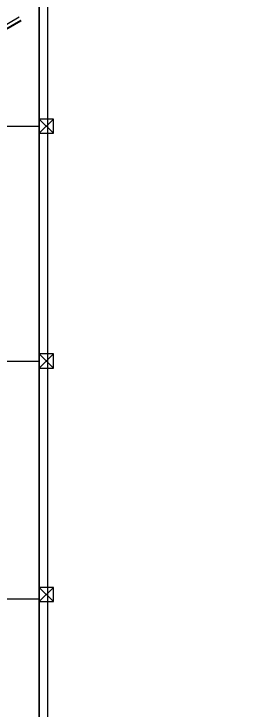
# Model space of a CAD drawing. Header units: millimetres. Extents: x 693907 to 1906102, y -24098 to 332602.
# Drawn here: x 875380 to 884217, y 114193 to 138641 of the extents above; entities that cross this region are included whole.
import ezdxf

# ---------------------------------------------------------------- set-up
doc = ezdxf.new("R2010")
doc.units = ezdxf.units.MM
doc.header["$LTSCALE"] = 100
for name, color, linetype in [('A6-DK-B1F$0$A-CONC', 30, 'Continuous'), ('A6-DK-BG-B1F$0$A-STAIR', 142, 'Continuous'), ('A6-W-B1$0$S-WALL-S', 4, 'Continuous'), ('xref(dwg引用图层)', 7, 'Continuous')]:
    doc.layers.add(name, color=color, linetype=linetype)
doc.layers.add('A6-W-B1$0$S-EDIT', color=241, linetype='Continuous', plot=False)

# ---------------------------------------------------------------- blocks, each defined once
blk = doc.blocks.new('A6-W-B1$0$Z-3')
at = {"layer": 'A6-W-B1$0$S-EDIT'}
for p, q in [((-250, 250), (250, -250)), ((250, 250), (-250, -250))]:
    blk.add_line(p, q, dxfattribs=at)
at = {"layer": 'A6-W-B1$0$S-WALL-S', "color": 0, "linetype": 'ByBlock', "lineweight": -2}
blk.add_lwpolyline([(250, 250), (-250, 250), (-250, -250), (250, -250), (250, 250)], dxfattribs=at)
blk = doc.blocks.new('A6-W-B1', base_point=(85957, 40190))
at = {"layer": 'A6-W-B1$0$S-WALL-S'}
blk.add_lwpolyline([(227957, 141830), (227957, 142130), (227957, 142130), (227957, 142130), (220307, 142130), (220307, 192300), (227157, 192300), (227157, 192600), (220007, 192600), (220007, 141830), (227957, 141830), (227957, 141830), (227957, 141830)], dxfattribs=at)
for p in [(220257, 174890), (220257, 166640), (220257, 158440)]:
    blk.add_blockref('A6-W-B1$0$Z-3', p, dxfattribs=at)
blk = doc.blocks.new('A6-DK-BG-B1F')
at = {"layer": 'A6-DK-BG-B1F$0$A-STAIR'}
for p, q in [((127800, 134700), (134050, 134700)), ((127800, 126450), (134050, 126450)), ((127800, 118100), (134050, 118100))]:
    blk.add_line(p, q, dxfattribs=at)
blk = doc.blocks.new('A6-DK-renfang-B1F')
at = {"color": 0, "extrusion": (0, 0, -1)}
blk.add_line((133350, 138531), (130968, 137156), dxfattribs=at)
at = {"color": 0, "extrusion": (0, 0, -1), "const_width": 68.8}
blk.add_lwpolyline([(-133419, 138412), (-131037, 137037)], dxfattribs=at)

msp = doc.modelspace()

# ---------------------------------------------------------------- linework, layer by layer
at = {"layer": 'A6-DK-B1F$0$A-CONC'}
for p, q in [((876266.9, 101640, 0), (876266.9, 152400)), ((876566.9, 101940, 0), (876566.9, 152100))]:
    msp.add_line(p, q, dxfattribs=at)

# ---------------------------------------------------------------- block references
at = {"layer": 'xref(dwg引用图层)'}
for name in ['A6-W-B1', 'A6-DK-BG-B1F', 'A6-DK-renfang-B1F']:
    msp.add_blockref(name, (742216.9, 0), dxfattribs=at)

doc.saveas('drawing.dxf')
